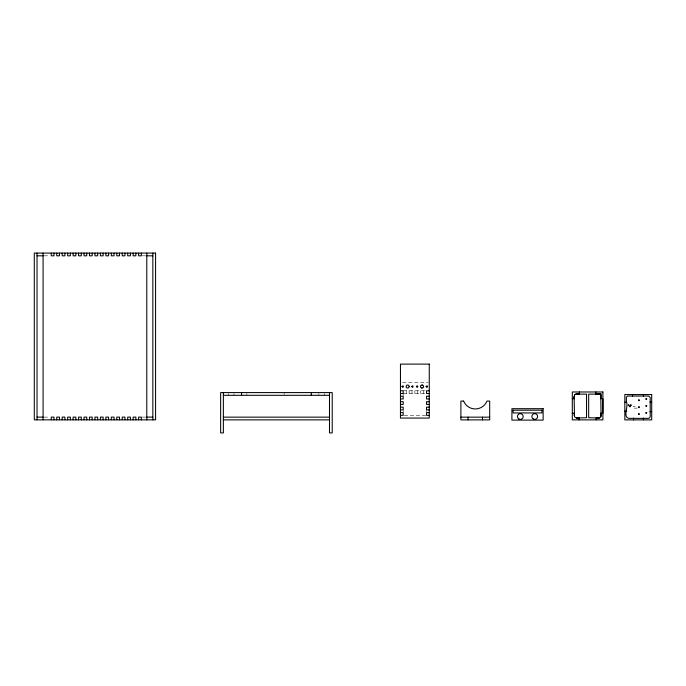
<?xml version="1.0" encoding="UTF-8"?>
<svg xmlns="http://www.w3.org/2000/svg" width="686" height="686" viewBox="0 0 686 686"><rect width="100%" height="100%" fill="white"/><g stroke="black" fill="none" stroke-linecap="round" stroke-linejoin="round"><path stroke-width="0.51" stroke-dasharray="3.43 2.57" d="M44.161 255.818L49.503 255.818M142.242 255.818L146.787 255.818M402.588 382.445L428.193 382.445M403.342 390.78L425.474 390.78M403.342 393.507L426.529 393.507M633.015 406.309L635.125 406.309M634.07 408.127L637.234 408.127M404.251 415.339L426.529 415.339M44.118 417.114L49.503 417.114M142.242 417.114L145.878 417.114M426.529 410.391L426.529 411.883M423.502 390.78L423.502 393.507M420.621 390.78L420.621 393.507M417.74 390.78L417.74 393.507M414.859 390.78L414.859 393.507M411.977 390.78L411.977 393.507M409.096 390.78L409.096 393.507M406.215 390.78L406.215 393.507M403.188 393.507L403.188 395.59M403.188 410.417L403.188 411.96M324.641 393.498L324.641 395.316M318.879 393.498L318.879 395.316M284.167 392.589L284.167 394.407M246.874 393.498L246.874 395.316M233.986 393.498L233.986 395.316M228.224 393.498L228.224 395.316"/><path stroke-width="1.03" d="M578.984 418.057L576.626 418.04L586.547 417.723L586.547 394.133L576.849 394.133L579.396 393.798M574.182 395.994L574.131 398.652L574.585 395.007M409.165 386.407L409.13 386.861A1.501 1.501 0 0 1 408.47 387.804L407.338 388.01A1.501 1.501 0 0 1 406.155 386.604L406.189 386.218A1.501 1.501 0 0 1 407.201 385.103L407.587 385.035A1.501 1.501 0 0 1 409.165 386.467M600.85 416.805L601.082 413.212M420.535 386.595L420.552 386.51A1.509 1.509 0 0 1 421.324 385.215L422.233 385.009M423.579 386.595L423.116 387.624L421.89 388.07M600.782 416.934L599.281 418.014M574.697 394.87L575.194 394.364M575.125 394.424L575.974 393.944M576.146 393.893L576.849 393.798M599.135 418.04L596.237 418.057M37.027 255.818L43.089 255.818M146.787 255.818L152.849 255.818M400.461 390.78L403.188 390.78L403.188 393.507L400.461 393.507M429.265 390.78L426.529 390.78L426.529 393.507L429.265 393.507M595.834 393.798L601.082 393.798L601.082 398.652M223.37 395.316L329.494 395.316M400.461 396.242L403.188 396.242L403.188 398.969L400.461 398.969M429.265 396.242L426.529 396.242L426.529 398.969L429.265 398.969M574.131 396.525L574.465 415.467L574.131 413.212M572.313 398.652L574.465 398.652M600.747 398.652L602.9 398.652L602.9 413.212L600.747 413.212M400.461 401.696L403.188 401.696L403.188 404.423L400.461 404.423M429.265 401.696L426.529 401.696L426.529 404.423L429.265 404.423M649.891 402.176L651.7 402.176M624.835 402.27L626.687 402.27M400.461 407.158L403.188 407.158L403.188 409.885L400.461 409.885M429.265 407.158L426.529 407.158L426.529 409.885L429.265 409.885M512.948 410.202L542.094 410.202M624.835 411.24L626.687 411.24M649.891 411.591L651.7 411.591M400.461 412.612L403.188 412.612L403.188 415.339L400.461 415.339M429.265 412.612L426.529 412.612L426.529 415.339L429.265 415.339M572.313 413.212L574.465 413.212M601.065 416.11L600.747 394.133L588.674 394.133L588.674 417.723L598.989 418.057M37.027 417.114L43.089 417.114M146.787 417.114L152.849 417.114M223.37 417.148L329.494 417.148M460.889 417.157L489.693 417.157M223.37 419.875L329.494 419.875M574.139 415.467L574.937 417.234L576.729 418.057M423.588 386.707L423.571 386.57A1.509 1.509 0 0 0 422.087 385.026M420.527 386.364L420.595 386.904A1.509 1.509 0 0 0 422.036 388.053M643.451 394.561L643.451 396.362M643.451 418.031L643.451 419.883M633.512 418.031L633.512 419.883M632.535 394.561L632.535 396.362M596.237 417.723L596.237 419.875M595.834 391.98L595.834 394.133M579.396 391.98L579.396 394.133M578.984 417.723L578.984 419.875M541.923 410.202L541.923 412.929L513.119 412.929L513.119 410.202M482.498 417.157L482.498 419.883M468.092 417.157L468.092 419.883M329.494 392.589L329.494 432.909L332.221 432.909L332.221 392.589L220.643 392.589L220.643 432.909L223.37 432.909L223.37 392.589M311.298 392.589L311.298 395.316M241.566 392.589L241.566 395.316M152.849 253.091L152.849 419.849M146.787 253.091L146.787 419.849M141.325 253.091L141.325 255.818L138.598 255.818L138.598 253.091M141.325 419.849L141.325 417.114L138.598 417.114L138.598 419.849M135.871 253.091L135.871 255.818L133.144 255.818L133.144 253.091M135.871 419.849L135.871 417.114L133.144 417.114L133.144 419.849M130.417 253.091L130.417 255.818L127.682 255.818L127.682 253.091M130.417 419.849L130.417 417.114L127.682 417.114L127.682 419.849M124.955 253.091L124.955 255.818L122.228 255.818L122.228 253.091M124.955 419.849L124.955 417.114L122.228 417.114L122.228 419.849M119.501 253.091L119.501 255.818L116.766 255.818L116.766 253.091M119.501 419.849L119.501 417.114L116.766 417.114L116.766 419.849M114.039 253.091L114.039 255.818L111.312 255.818L111.312 253.091M114.039 419.849L114.039 417.114L111.312 417.114L111.312 419.849M108.585 253.091L108.585 255.818L105.858 255.818L105.858 253.091M108.585 419.849L108.585 417.114L105.858 417.114L105.858 419.849M103.123 253.091L103.123 255.818L100.396 255.818L100.396 253.091M103.123 419.849L103.123 417.114L100.396 417.114L100.396 419.849M97.669 253.091L97.669 255.818L94.942 255.818L94.942 253.091M97.669 419.849L97.669 417.114L94.942 417.114L94.942 419.849M92.207 253.091L92.207 255.818L89.48 255.818L89.48 253.091M92.207 419.849L92.207 417.114L89.48 417.114L89.48 419.849M86.753 253.091L86.753 255.818L84.026 255.818L84.026 253.091M86.753 419.849L86.753 417.114L84.026 417.114L84.026 419.849M81.3 253.091L81.3 255.818L78.564 255.818L78.564 253.091M81.3 419.849L81.3 417.114L78.564 417.114L78.564 419.849M75.837 253.091L75.837 255.818L73.11 255.818L73.11 253.091M75.837 419.849L75.837 417.114L73.11 417.114L73.11 419.849M70.384 253.091L70.384 255.818L67.648 255.818L67.648 253.091M70.384 419.849L70.384 417.114L67.648 417.114L67.648 419.849M64.921 253.091L64.921 255.818L62.194 255.818L62.194 253.091M64.921 419.849L64.921 417.114L62.194 417.114L62.194 419.849M59.468 253.091L59.468 255.818L56.741 255.818L56.741 253.091M59.468 419.849L59.468 417.114L56.741 417.114L56.741 419.849M54.005 253.091L54.005 255.818L51.279 255.818L51.279 253.091M54.005 419.849L54.005 417.114L51.279 417.114L51.279 419.849M43.089 253.091L43.089 419.849M37.027 253.091L37.027 419.849M626.352 402.176C628.968 405.555 622.391 416.934 628.813 418.366L648.296 418.366L649.659 417.8L650.225 416.436L650.191 397.417L648.613 396.036L627.467 396.054L626.378 397.151L626.352 402.176M401.996 386.381C403.016 389.562 404.474 384.134 401.996 386.381M411.694 386.381C412.723 389.562 414.173 384.134 411.694 386.381M416.411 386.381C417.431 389.562 418.889 384.134 416.411 386.381M426.109 386.381C427.129 389.562 428.579 384.134 426.109 386.381M628.333 405.049C628.427 406.858 629.937 404.234 628.333 405.049M629.585 406.189C629.679 407.99 631.197 405.366 629.585 406.189M630.52 405.032C630.623 406.952 632.235 404.157 630.52 405.032M638.623 400.015C638.726 402.005 640.398 399.115 638.623 400.015M638.623 406.944C638.726 408.933 640.398 406.043 638.623 406.944M638.623 413.881C638.726 415.862 640.398 412.981 638.623 413.881M645.938 398.858C646.041 400.847 647.713 397.957 645.938 398.858M645.938 405.795C646.041 407.776 647.713 404.894 645.938 405.795M645.938 412.723C646.041 414.704 647.713 411.823 645.938 412.723M155.576 253.091L34.3 253.091L34.3 419.849L155.576 419.849L155.576 253.091M429.265 364.103L400.461 364.103L400.461 418.066L429.265 418.066L429.265 364.103M602.9 391.98L572.313 391.98L572.313 419.875L602.9 419.875L602.9 391.98M651.7 394.561L624.835 394.561L624.835 419.883L651.7 419.883L651.7 394.561M463.625 401.087L460.889 401.087L460.889 419.883L489.693 419.883L489.693 401.087L486.966 401.087A12.588 12.588 0 0 1 463.625 401.087M543.132 408.685L511.91 408.685L511.91 420.115L543.132 420.115L543.132 408.685M533.296 419.017A2.881 2.881 0 0 0 537.618 416.522A2.881 2.881 0 0 0 533.296 414.027A2.881 2.881 0 0 0 533.296 419.017M518.865 419.017A2.881 2.881 0 0 0 523.186 416.522A2.881 2.881 0 0 0 518.865 414.027A2.881 2.881 0 0 0 518.865 419.017"/></g></svg>
